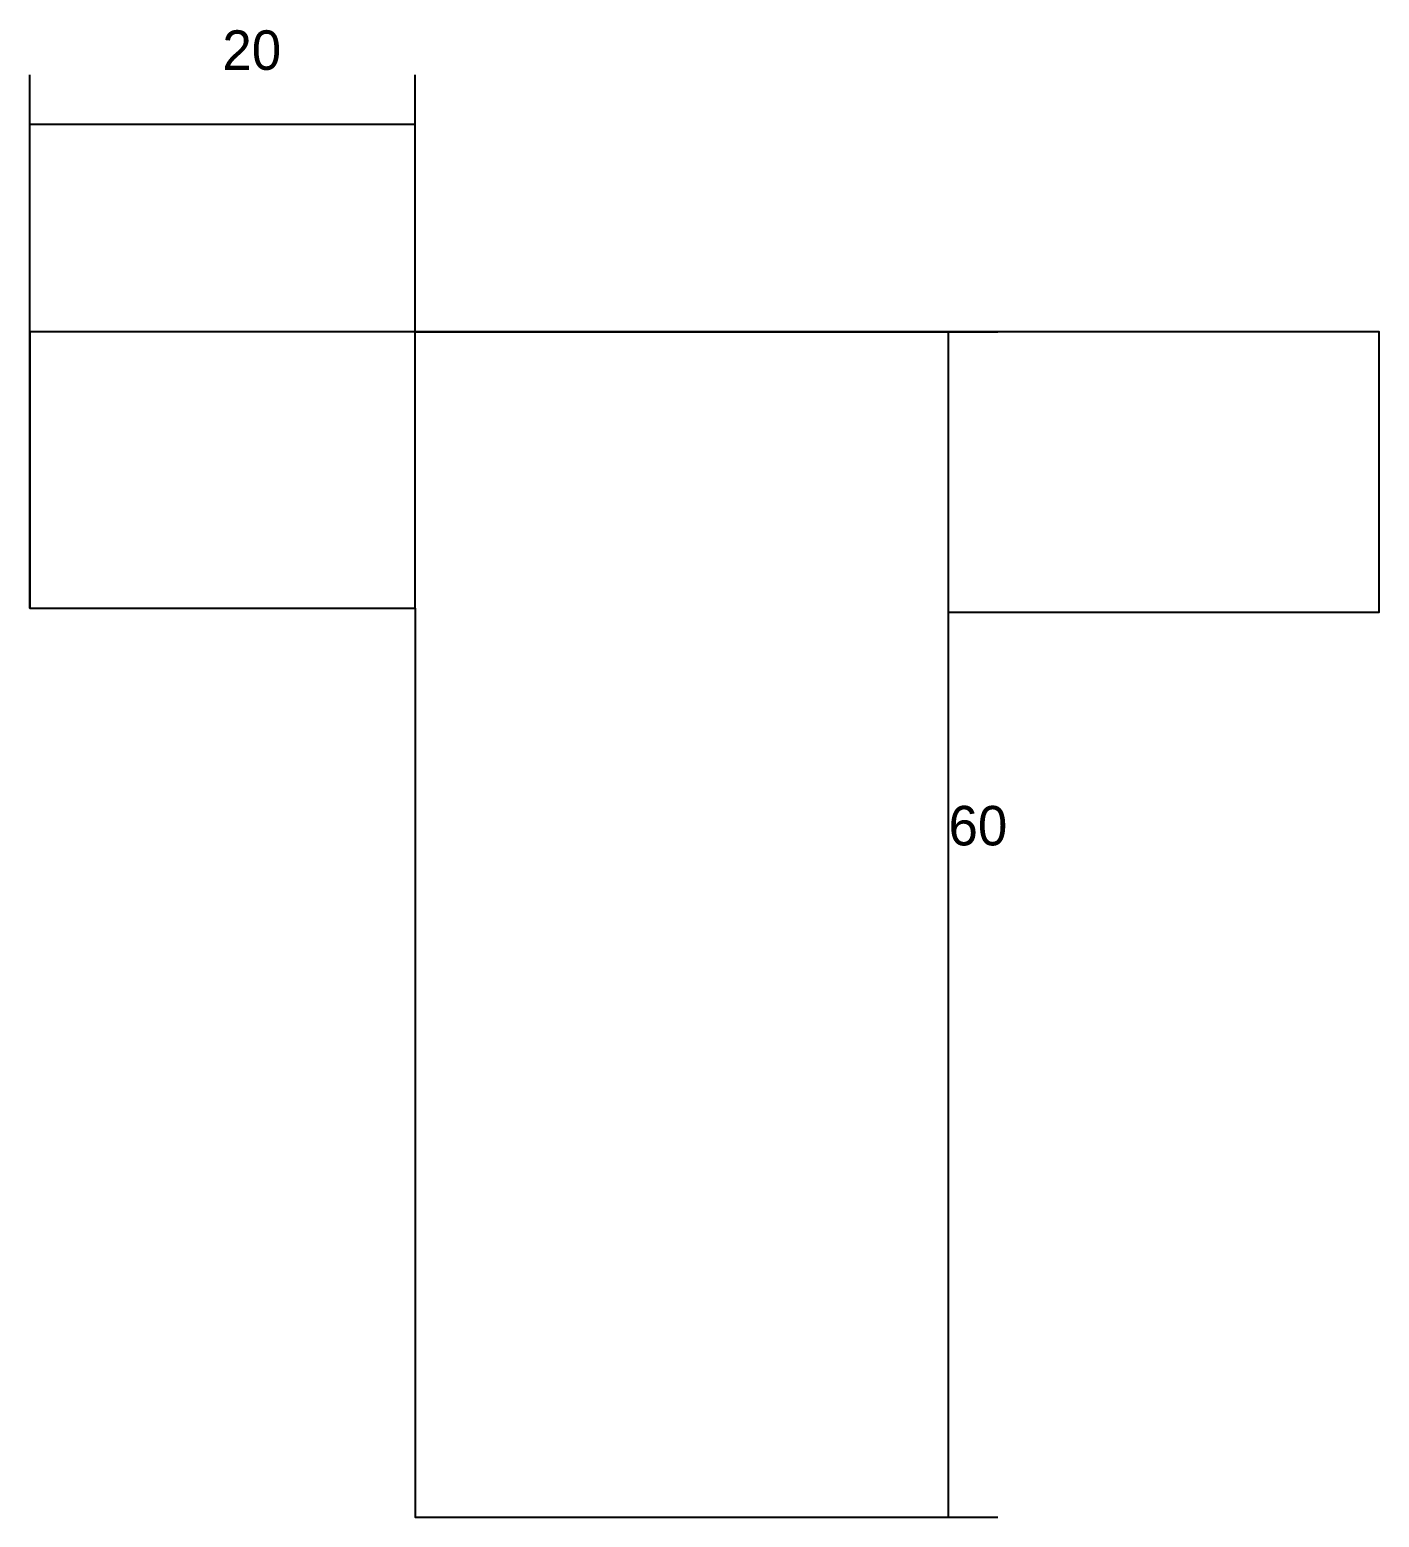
# Model space of a CAD drawing. Header units: metres. Extents: x 3217 to 5468, y 7871 to 9160.
# Drawn here: x 5331.5 to 5468.1, y 7878.6 to 8029.2 of the extents above; entities that cross this region are included whole.
import ezdxf

# ---------------------------------------------------------------- set-up
doc = ezdxf.new("R2010")
doc.units = ezdxf.units.M
for name, color, linetype in [('CONCRETO', 251, 'Continuous'), ('COTA', 4, 'Continuous'), ('Cota Seção (2x)', 4, 'Continuous')]:
    doc.layers.add(name, color=color, linetype=linetype)

msp = doc.modelspace()

# ---------------------------------------------------------------- linework, layer by layer
at = {"layer": 'CONCRETO'}
msp.add_lwpolyline([(5424.5, 7998.6), (5370.5, 7998.6), (5370.5, 7998.6), (5331.5, 7998.6), (5331.5, 7970.6), (5370.5, 7970.6), (5370.5, 7878.6), (5424.5, 7878.6), (5424.5, 7970.2), (5468.1, 7970.2), (5468.1, 7998.6)], close=True, dxfattribs=at)
at = {"layer": 'COTA'}
for p, q in [((5331.5, 7970.6), (5331.5, 8024.6)), ((5370.5, 7970.6), (5370.5, 8024.6)), ((5331.5, 8019.6), (5370.5, 8019.6))]:
    msp.add_line(p, q, dxfattribs=at)
at = {"layer": 'Cota Seção (2x)'}
for p, q in [((5370.5, 7998.6), (5429.5, 7998.6)), ((5424.5, 7878.6), (5424.5, 7998.6)), ((5370.5, 7878.6), (5429.5, 7878.6))]:
    msp.add_line(p, q, dxfattribs=at)

# ---------------------------------------------------------------- texts
at = {"layer": 'COTA'}
msp.add_text('20', height=4, dxfattribs=at).set_placement((5351, 8025.1))
at = {"layer": 'Cota Seção (2x)'}
msp.add_text('60', height=4, dxfattribs=at).set_placement((5424.5, 7946.6))

doc.saveas('drawing.dxf')
